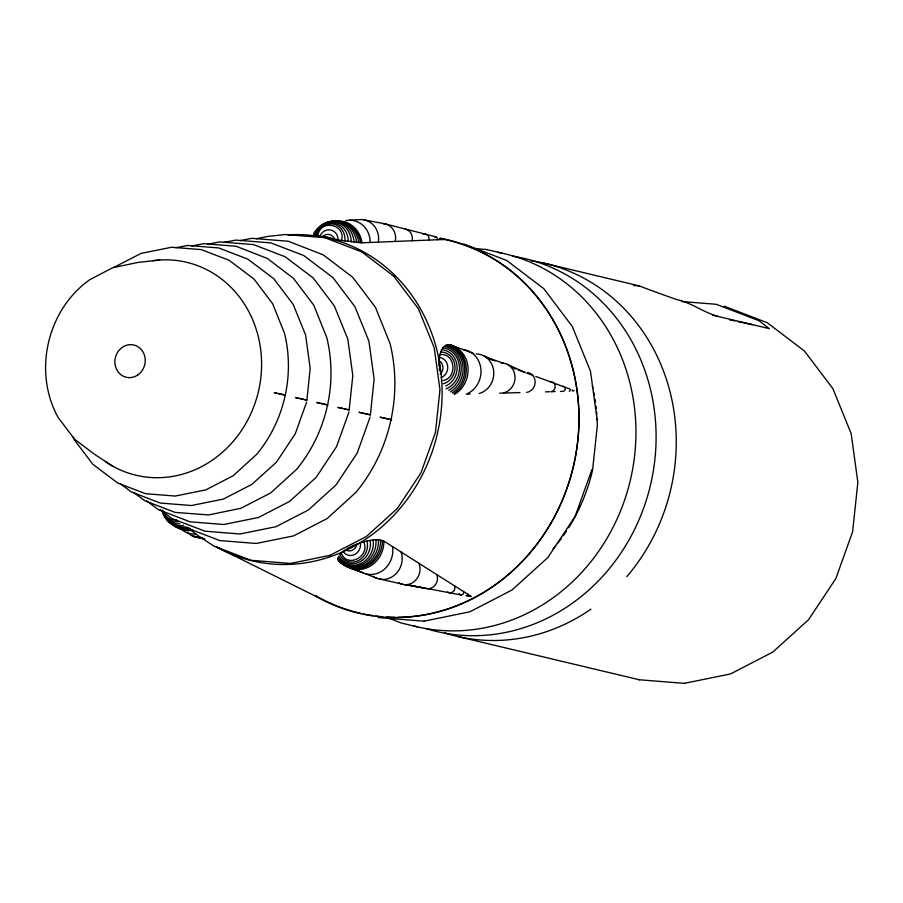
<?xml version="1.0" encoding="UTF-8"?>
<svg xmlns="http://www.w3.org/2000/svg" width="903" height="903" viewBox="0 0 903 903"><rect width="100%" height="100%" fill="white"/><g stroke="black" fill="none" stroke-linecap="round" stroke-linejoin="round"><path stroke-width="1.35" d="M439.163 366.268C438.666 358.694 439.874 343.23 450.642 344.991L473.759 353.524M441.68 239.566A1.264 1.151 -76.6 0 0 440.822 238.099A1.264 1.151 -76.6 0 0 439.434 239.103L444.852 239.442L361.99 242.794L341.548 240.48C346.244 224.181 320.159 218.786 317.833 235.514L314.007 233.595A25.329 23.083 -76.6 0 1 316.976 229.418M443.791 239.487L443.362 238.753L442.673 239.25M299.943 398.539L306.885 400.119L310.192 368.526L305.575 334.923L293.17 304.39L273.767 278.722L247.806 259.116L218.707 247.941L187.61 245.458L175.825 247.772M363.446 413.258L370.377 414.838L374.124 379.091L368.921 341.142L354.89 306.636L332.97 277.627L303.747 255.538L270.855 242.907L235.717 240.108L223.933 242.41M341.571 562.309L338.072 559.973L337.982 557.557A21.48 19.64 -78.1 0 0 361.381 563.314A21.48 19.64 -78.1 0 0 373.142 539.926L378.447 539.734L383.888 541.1L471.287 596.465L466.896 595.551M306.636 402.083L295.236 433.869L276.465 462.144L251.993 484.313L223.346 499.077L191.425 505.533L160.328 503.061L131.217 491.887L120.528 483.873M348.953 412.061L336.548 446.635L316.163 477.348L289.57 501.436L258.439 517.487L223.831 524.508L190.036 521.81L158.409 509.664L146.625 500.826M370.106 417.062L357.216 453.013L336.018 484.945L308.363 510.003L275.979 526.697L240.029 533.989L204.891 531.178L171.999 518.559M591.928 469.537L575.109 516.448L547.85 557.535L512.024 590.009L469.831 611.805L423.925 621.196M397.399 508.389L420.922 472.935L435.438 432.458L439.964 389.712L434.185 347.621L418.428 308.803L393.866 276.307M366.957 540.987C357.125 543.527 346.944 547.229 339.709 554.645A16.254 14.809 -76.6 0 0 358.367 560.594A16.254 14.809 -76.6 0 0 366.957 540.987L373.142 539.926M397.286 508.513L366.313 536.574L330.035 555.277M573.845 391.033L573.868 390.446M113.586 267.559L140.992 253.427L171.57 247.241L201.324 249.623L229.17 260.312L254.036 279.083L272.593 303.645L284.547 333.388C294.773 375.355 284.355 420.764 256.915 454.107L233.211 475.746L205.805 489.877L175.227 496.052L145.473 493.681L117.627 482.992L92.761 464.21L74.204 439.659L73.166 437.12M443.091 380.558C457.663 377.985 455.541 352.644 440.032 354.608M572.254 391.089L572.773 390.389L572.152 389.848M314.007 233.595L314.65 233.448M306.839 400.131L295.484 397.58L298.475 398.223M370.343 414.849L358.976 412.299L361.979 412.942M191.865 245.977L203.638 243.675L236.089 246.259L267.344 258.472L293.498 278.361L313.747 305.135L326.773 337.541C337.948 383.346 326.57 432.909 296.624 469.312L270.787 492.88L240.887 508.287L208.661 514.924L175.182 512.43L144.819 500.77L134.118 492.767M207.904 244.194L219.677 241.891L253.472 244.589L285.1 256.723L313.239 277.989L334.313 305.891L347.802 339.065L352.813 375.569L349.179 409.939L337.812 407.388L342.88 408.483M239.972 240.627L251.756 238.324L288.238 241.236L323.274 254.894L352.701 277.255L375.467 307.381L390.119 343.772C402.659 395.582 389.961 450.89 356.177 492.112L327.146 518.57L293.52 535.908L256.238 543.471L219.745 540.558L185.6 527.442M256.475 238.719L267.232 236.496L285.088 234.509L324.753 237.67L361.561 251.802M290.608 563.438L329.753 555.368M684.26 683.357L730.561 673.931L772.844 652.056L808.614 619.639L835.817 578.62L852.613 531.788L857.85 482.326L851.168 433.621L832.871 388.629L804.438 351.019L767.302 322.743L724.195 306.185M159.707 260.019L137.99 262.434L112.672 267.728L89.657 279.783C47.069 309.966 32.847 371.81 58.142 417.513L74.599 439.197L94.149 454.051L112.559 466.095M176.175 519.835C170.611 520.929 164.843 516.877 163.488 511.47M349.077 220.287L359.744 219.61A20.193 18.41 -76.6 0 1 378.38 242.128M467.573 394.08L470.192 394.013M499.664 393.166L502.361 393.087A15.114 13.771 -76.6 0 0 515.049 376.935A15.114 13.771 -76.6 0 0 501.255 363.13M503.716 393.053L519.925 392.591M545.581 391.857L549.634 391.744M555.029 391.586L550.977 391.699A5.034 4.594 -76.6 0 0 555.198 386.1A5.034 4.594 -76.6 0 0 550.209 381.755M560.436 391.428L563.133 391.349A2.517 2.291 -76.6 0 0 565.244 388.55A2.517 2.291 -76.6 0 0 562.75 386.382M486.457 249.51L503.129 253.404A191.594 174.606 -76.6 0 1 630.159 480.994A191.594 174.606 -76.6 0 1 413.653 625.971M457.956 636.559L639.279 679.767M473.206 248.449L487.01 249.555M681.742 301.534L716.237 304.288L758.847 320.644L769.412 328.669L712.76 315.181M290.269 563.416L250.944 560.289L213.819 546.022L198.671 536.111L186.673 526.991M378.391 617.562L424.241 621.219M638.726 679.722L684.79 683.39M717.569 316.298C703.46 312.325 691.721 302.866 677.273 299.751A63.763 3.16 19.7 0 1 639.268 285.912L639.177 285.901A63.345 3.668 6 0 0 633.737 285.483M317.833 235.514L341.548 240.48M404.454 584.659L424.771 588.214A10.08 9.188 -76.6 0 0 434.817 585.528A10.08 9.188 -76.6 0 0 436.77 574.511M364.349 219.926L384.938 223.842L435.743 236.8M424.771 588.214L406.271 584.557L461.061 594.953M729.455 319.809L734.918 320.949M737.649 321.524L752.662 324.674M276.882 393.223L274.32 392.67L285.596 395.187L278.158 393.494M319.222 403.031L316.648 402.49L327.936 404.995L320.486 403.314M344.427 408.822L345.815 409.127M388.155 418.947L380.152 417.197L391.552 419.76L389.351 419.206M379.486 578.936L402.715 584.23M347.012 409.398L349.1 409.894M193.998 536.642L204.597 539.091M543.425 263.021L639.268 285.912M417.66 626.942L401.542 623.093L388.629 618.126M191.944 535.569L204.846 538.91M503.671 363.254L485.814 357.227L492.282 359.958M349.642 567.852L361.426 572.141A23.196 21.141 -76.6 0 0 383.956 569.601A23.196 21.141 -76.6 0 0 392.523 546.552M511.933 367.623L515.895 369.079M518.536 370.061L525.128 372.487L507.114 364.293M526.449 372.984L533.052 375.411M535.693 376.393L569.014 388.696A1.264 1.151 -76.6 0 1 570.267 389.78A1.264 1.151 -76.6 0 1 569.217 391.18M361.426 572.141L351.989 568.529L363.627 573.01M463.86 244.024L506.775 260.504L543.775 288.667L572.321 326.514L590.483 371.223L597.176 420.008M365.828 573.879L377.24 578.473M483.918 355.884L495.092 360.974M317.596 597.199L216.438 546.936A165.701 151.015 -76.6 0 0 437.537 432.955A165.701 151.015 -76.6 0 0 287.843 234.882M361.877 251.937L393.652 276.092M160.215 509.721L171.118 518.006M469.097 596.138L469.842 596.431L470.158 595.596M341.221 553.076C347.294 569.071 370.636 556.011 363.672 541.823M439.343 368.571L439.592 370.873A9.402 8.567 -76.6 0 0 439.061 363.988M152.844 260.696A109.432 99.736 -76.6 0 1 258.405 391.563A109.432 99.736 -76.6 0 1 105.504 461.738M443.215 238.81A191.933 174.922 -76.6 0 1 566.632 489.268A191.933 174.922 -76.6 0 1 315.192 595.833M443.441 239.205A191.594 174.606 -76.6 0 1 577.468 443.475A191.594 174.606 -76.6 0 1 397.884 617.268M395.096 617.28A191.594 174.606 -76.6 0 1 386.732 617.009M382.556 616.715A191.594 174.606 -76.6 0 1 375.625 615.981M372.871 615.598A191.594 174.606 -76.6 0 1 363.345 613.916M360.658 613.329A191.594 174.606 -76.6 0 1 319.244 597.639M318.048 596.973A191.594 174.606 -76.6 0 1 315.644 595.608M476.129 353.942A20.193 18.41 -76.6 0 1 493.738 371.539A20.193 18.41 -76.6 0 1 479.188 393.505M444.265 346.3A23.636 21.548 -76.6 0 1 461.094 365.907A23.636 21.548 -76.6 0 1 448.757 390.333M442.944 347.79A21.48 19.685 -75.9 0 1 459.379 366.347A21.48 19.685 -75.9 0 1 446.116 388.888M527.544 372.51A10.08 9.188 -76.6 0 1 535.129 382.5A10.08 9.188 -76.6 0 1 526.675 392.399M462.81 349.484A23.196 21.141 -76.6 0 1 480.938 369.564A23.196 21.141 -76.6 0 1 466.264 394.126M441.781 349.687A19.042 17.349 -76.6 0 1 456.997 365.501A19.042 17.349 -76.6 0 1 445.879 385.999M445.721 345.262A25.329 23.083 -76.6 0 1 462.946 366.11A25.329 23.083 -76.6 0 1 450.45 391.846M447.301 344.698A26.537 24.178 -76.6 0 1 464.639 366.37A26.537 24.178 -76.6 0 1 452.155 392.94M450.642 344.991A26.977 24.584 -76.6 0 1 468.025 367.623A26.977 24.584 -76.6 0 1 454.457 394.453M439.151 360.669A8.477 7.732 -76.6 0 1 440.201 374.316M439.479 357.52A10.441 9.515 -76.6 0 1 447.719 366.573A10.441 9.515 -76.6 0 1 441.036 377.668M440.799 351.978A16.254 14.809 -76.6 0 1 454.977 366.133A16.254 14.809 -76.6 0 1 443.26 383.82M448.949 344.607A27.214 24.81 -76.6 0 1 466.14 366.686A27.214 24.81 -76.6 0 1 453.859 393.584M313.838 233.832A23.636 21.548 -76.6 0 1 337.451 221.811A23.636 21.548 -76.6 0 1 354.1 242.264M314.142 234.137A21.48 19.561 -74.7 0 1 336.187 222.251A21.48 19.561 -74.7 0 1 351.267 241.914M345.522 220.738A23.196 21.141 -76.6 0 1 370.185 242.456M405.266 229.035A10.08 9.188 -76.6 0 1 412.14 240.762M314.921 234.532A19.042 17.349 -76.6 0 1 334.742 223.176A19.042 17.349 -76.6 0 1 348.186 241.496M320.633 225.953A25.329 23.083 -76.6 0 1 356.64 242.523M325.927 223.21A26.537 24.178 -76.7 0 1 358.818 242.704M322.631 225.073A26.537 24.178 -76.7 0 1 324.809 223.775M382.556 223.583A15.114 13.771 -76.6 0 1 395.254 241.451M333.467 221.653A26.977 24.584 -76.6 0 1 361.99 242.794M325.091 237.32A9.402 8.567 -76.6 0 1 331.322 238.629M322.348 236.688A8.477 7.732 -76.6 0 1 334.674 239.272M319.91 236.078A10.441 9.515 -76.6 0 1 330.724 229.994A10.441 9.515 -76.6 0 1 338.106 239.893M316.163 234.994A16.254 14.809 -76.6 0 1 333.523 224.136A16.254 14.809 -76.6 0 1 344.923 241.011M333.196 221.517A27.214 24.81 -76.6 0 1 360.624 242.794M423.191 234.408A5.034 4.594 -76.6 0 1 429.027 240.085M434.546 236.902A2.517 2.291 -76.6 0 1 437.458 239.735M201.979 537.488A20.193 18.41 -76.6 0 1 187.237 532.172M183.67 525.422A21.48 19.505 -78.1 0 1 162.179 510.963M180.036 523.785A19.042 17.349 -76.6 0 1 162.247 510.477M195.646 533.978A23.196 21.141 -76.6 0 1 179.573 527.668M185.262 526.98A23.636 21.548 -76.6 0 1 162.506 511.301M190.691 528.955A26.537 24.189 -76.5 0 1 168.805 521.076M189.178 527.894A25.329 23.083 -76.6 0 1 163.511 512.915M178.613 521.753A16.254 14.809 -76.6 0 1 162.585 510.105M192.046 529.677A27.214 24.81 -76.6 0 1 173.647 524.982M191.944 530.411A26.977 24.584 -76.6 0 1 175.701 526.381M174.719 525.636A26.977 24.584 -76.6 0 1 172.868 523.988M401.169 552.015A20.193 18.41 -76.6 0 1 394.837 574.839A20.193 18.41 -76.6 0 1 373.131 576.34M375.93 539.723A23.636 21.548 -76.6 0 1 362.758 564.228A23.636 21.548 -76.6 0 1 337.801 558.833M370.128 540.355A19.042 17.349 -76.6 0 1 359.766 561.926A19.042 17.349 -76.6 0 1 338.625 556.146M378.447 539.734A25.329 23.083 -76.6 0 1 364.27 565.097A25.329 23.083 -76.6 0 1 338.072 559.973M380.637 539.971A26.537 24.178 -76.5 0 1 365.749 565.763A26.537 24.178 -76.5 0 1 338.806 560.944M418.969 563.258A15.114 13.771 -76.6 0 1 415.154 580.719A15.114 13.771 -76.6 0 1 398.81 582.717M383.888 541.1A26.977 24.584 -76.6 0 1 369.858 566.373A26.977 24.584 -76.6 0 1 343.377 564.025M353.863 545.344A9.402 8.567 -76.6 0 1 347.971 548.302M357.069 544.024A8.477 7.732 -76.6 0 1 345.386 549.871M360.353 542.838A10.441 9.515 -76.6 0 1 354.642 554.532A10.441 9.515 -76.6 0 1 343.129 551.485M382.466 540.434A27.214 24.81 -76.6 0 1 367.182 566.204A27.214 24.81 -76.6 0 1 339.979 561.722M454.581 585.754A5.034 4.594 -76.6 0 1 447.527 592.007M463.476 591.386A2.517 2.291 -76.6 0 1 462.246 594.716A2.517 2.291 -76.6 0 1 459.221 593.519M467.935 594.197A1.264 1.151 -76.6 0 1 465.959 595.54M531.212 260.753A191.594 174.606 -76.6 0 1 667.712 383.448A191.594 174.606 -76.6 0 1 626.795 576.622M590.889 609.164A191.594 174.606 -76.6 0 1 444.637 632.924M592.312 385.683A171.423 156.23 -76.6 0 1 592.932 388.358M593.79 392.399A171.423 156.23 -76.6 0 1 594.321 395.108M595.021 399.205A171.423 156.23 -76.6 0 1 595.449 401.959M596.003 406.09A171.423 156.23 -76.6 0 1 596.307 408.867M596.59 411.633A171.423 156.23 -76.6 0 1 596.815 414.409M597.075 418.574A171.423 156.23 -76.6 0 1 597.312 425.482L592.605 469.91A171.423 156.23 -76.6 0 1 568.653 527.724M566.373 531.235A171.423 156.23 -76.6 0 1 563.224 535.829M561.61 538.075A171.423 156.23 -76.6 0 1 557.422 543.572M555.706 545.705A171.423 156.23 -76.6 0 1 553.076 548.832M497.745 252.276A191.594 174.606 -76.6 0 1 501.786 253.111M512.441 256.147A191.594 174.606 -76.6 0 1 650.657 484.347A191.594 174.606 -76.6 0 1 425.81 628.533M391.507 419.76L390.92 419.658L391.507 419.76M138.057 374.79A16.57 15.103 -76.6 0 0 137.245 346.3A16.57 15.103 -76.6 0 0 114.884 362.351A16.57 15.103 -76.6 0 0 138.057 374.79"/></g></svg>
